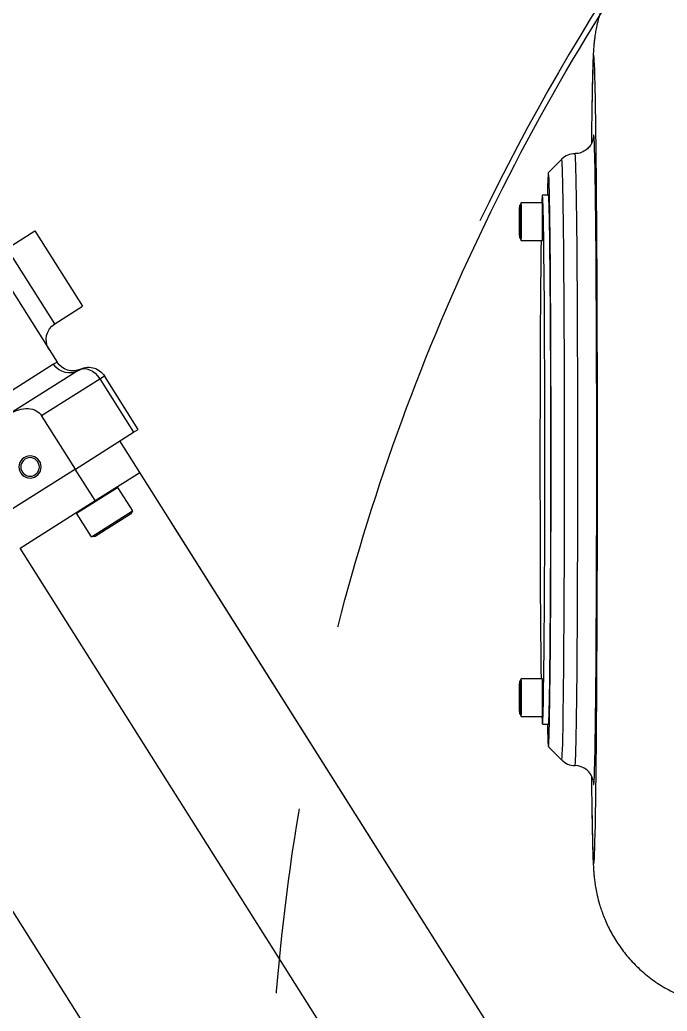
# Model space of a CAD drawing. Header units: millimetres. Extents: x 10462777 to 22643323, y 453826 to 1389191.
# Drawn here: x 11279054.1 to 11279228.3, y 583478.1 to 583744.7 of the extents above; entities that cross this region are included whole.
import ezdxf

# ---------------------------------------------------------------- set-up
doc = ezdxf.new("R2010")
doc.units = ezdxf.units.MM
doc.header["$LTSCALE"] = 200
doc.header["$MEASUREMENT"] = 0
doc.linetypes.add('CENTER2', pattern=[1.125, 0.75, -0.125, 0.125, -0.125])
doc.linetypes.add('PHANTOM', pattern=[2.5, 1.25, -0.25, 0.25, -0.25, 0.25, -0.25])
doc.layers.get('0').update_dxf_attribs({"linetype": 'CONTINUOUS'})
for name, color, linetype in [('$DDT_AUDIT_GENERATED_(1626)', 7, 'CONTINUOUS'), ('$DDT_AUDIT_GENERATED_(77F)', 7, 'CONTINUOUS'), ('A290-7324-X391', 7, 'CONTINUOUS'), ('A290-7329-X401', 7, 'CONTINUOUS'), ('DV1_DEFAULT', 7, 'CONTINUOUS'), ('DV4_Default', 7, 'CONTINUOUS'), ('LIBRL_A6-BA-6X10', 7, 'CONTINUOUS'), ('LIBRL_A6-BA-6X16', 7, 'CONTINUOUS'), ('LIBRL_A6-BA-8X20', 7, 'CONTINUOUS'), ('LIBRL_A97L-0001-', 7, 'CONTINUOUS')]:
    doc.layers.add(name, color=color, linetype=linetype)
doc.layers.add('LAYOUT', color=8, linetype='CONTINUOUS', lineweight=25)

# ---------------------------------------------------------------- blocks, each defined once
blk = doc.blocks.new('A$C1F6A7A18')
at = {"layer": '$DDT_AUDIT_GENERATED_(1626)', "color": 7, "linetype": 'Continuous', "ltscale": 25.4}
blk.add_open_spline([(-1381.95, 39.13), (-1381.66, 36.4), (-1380.62, 29.78), (-1376.68, 19.64), (-1370.58, 10.79), (-1363.72, 3.97), (-1356.52, -1.24), (-1348.87, -5.44), (-1338.37, -9.89), (-1324.3, -13.83), (-1306.82, -16.45), (-1286.09, -17.7), (-1262.28, -17.44), (-1235.52, -16.63), (-1213.29, -17.14), (-1196.07, -19.93), (-1184, -23.79), (-1173.25, -30.05), (-1164.49, -39.17), (-1159.32, -48.9), (-1156.89, -55.37), (-1156.09, -57.76)], degree=3, knots=[0.0170368, 0.0170368, 0.0170368, 0.0170368, 0.0357319, 0.0643153, 0.0880962, 0.1081491, 0.1296404, 0.1483088, 0.1675116, 0.2072936, 0.2475607, 0.2878062, 0.3485319, 0.409483, 0.4699374, 0.4995087, 0.528191, 0.5560649, 0.5837048, 0.6133102, 0.630318, 0.630318, 0.630318, 0.630318], dxfattribs=at)
at = {"layer": '$DDT_AUDIT_GENERATED_(77F)', "color": 7, "linetype": 'Continuous', "ltscale": 25.4}
for p, q in [((-1351.8, 132.18), (-1153.5, 132.18)), ((-1153.5, 132.18), (-1143.5, 132.18)), ((-1153.5, 117.98), (-1153.5, 132.18)), ((-1153.5, 117.98), (-1143.5, 117.98)), ((-1153.5, 94.1), (-1153.5, 117.98)), ((-1351.8, 94.1), (-1153.5, 94.1)), ((-1295.1, 40.25), (-1196.08, 40.25))]:
    blk.add_line(p, q, dxfattribs=at)
at = {"layer": 'A290-7329-X401', "color": 7, "linetype": 'Continuous', "ltscale": 25.4}
for p, q in [((-1107.5, 134.18), (-1107.5, 143)), ((-1083.5, 143), (-1107.5, 143)), ((-1083.5, 134.18), (-1083.5, 143)), ((-1143.5, 136.54), (-1143.5, 138)), ((-1143.5, 138), (-1126.5, 138)), ((-1143.5, 118), (-1143.5, 136.54)), ((-1126.5, 136.54), (-1143.5, 136.54)), ((-1126.5, 136.54), (-1126.5, 138)), ((-1126.5, 118), (-1126.5, 136.54)), ((-1107.5, 134.18), (-1083.5, 134.18)), ((-1121.5, 133), (-1121.5, 110.93)), ((-1116.57, 129.18), (-1116.5, 128.09)), ((-1078.5, 129.18), (-1116.57, 129.18)), ((-1116.5, 128.09), (-1116.5, 78.74)), ((-1143.5, 118), (-1143.5, 98)), ((-1143.5, 118), (-1126.5, 118))]:
    blk.add_line(p, q, dxfattribs=at)
for radius in [3, 2.5]:
    blk.add_circle((-1136.5, 108), radius, dxfattribs=at)
for centre, start, end in [((-1126.5, 133), 0, 90), ((-1116.57, 134.18), 186.7487, 270), ((-1112.5, 134.18), 270, 0)]:
    blk.add_arc(centre, 5, start, end, dxfattribs=at)
for centre, major_axis, ratio, start_param, end_param in [((-1126.5, 133), (-5, 0), 0.707107, 3.141593, 4.712389), ((-1116.5, 133), (-5, 0), 0.982461, 0, 1.570796), ((-1126.5, 110.93), (0, -7.07), 0.707107, 1.570796, 3.141593)]:
    blk.add_ellipse(centre, major_axis=major_axis, ratio=ratio, start_param=start_param, end_param=end_param, dxfattribs=at)
at = {"layer": 'DV4_Default', "color": 7, "linetype": 'Continuous', "ltscale": 25.4}
blk.add_line((-1359.3, 132.18), (-1169.54, 132.18), dxfattribs=at)
at = {"layer": 'LIBRL_A6-BA-8X20', "color": 7, "linetype": 'Continuous', "ltscale": 25.4}
for p, q in [((-1161.2, 124.94), (-1161.7, 124.07)), ((-1161.7, 124.07), (-1161.7, 112.81)), ((-1161.2, 111.94), (-1161.2, 124.94)), ((-1153.7, 124.94), (-1161.2, 124.94)), ((-1153.7, 111.94), (-1153.7, 124.94)), ((-1161.7, 112.81), (-1161.2, 111.94)), ((-1161.2, 111.94), (-1153.7, 111.94))]:
    blk.add_line(p, q, dxfattribs=at)
at = {"layer": 'LIBRL_A97L-0001-', "color": 7, "linetype": 'Continuous', "ltscale": 25.4}
for p, q in [((-1153.5, 124.94), (-1153.7, 124.94)), ((-1153.7, 111.94), (-1153.7, 124.94)), ((-1153.7, 111.94), (-1153.5, 111.94))]:
    blk.add_line(p, q, dxfattribs=at)
blk = doc.blocks.new('A$C7DA30AB0')
at = {"layer": 'A290-7324-X391', "color": 7, "linetype": 'Continuous', "ltscale": 25.4}
for p, q in [((2511.9, 3289.13, 0), (2510.28, 3289.13, 0)), ((2510.28, 3146.89, 0), (2511.9, 3146.89, 0))]:
    blk.add_line(p, q, dxfattribs=at)
for centre, start_param, end_param in [((2510.28, 3218.01, 0), 0, 0.239619), ((2510.28, 3218.01, 0), 2.901974, 6.283185), ((2511.9, 3218.01, 0), 3.141593, 6.283185), ((2510.28, 3218.01, 0), 0.594245, 2.547348)]:
    blk.add_ellipse(centre, major_axis=(0, 71.12), ratio=0.009264, start_param=start_param, end_param=end_param, dxfattribs=at)
at = {"layer": 'DV1_DEFAULT', "color": 7, "linetype": 'CENTER2', "ltscale": 25.4}
blk.add_arc((3025.99, 3025.99, 0), 590.95, 136.81057, 154.30656, dxfattribs=at)
at = {"layer": 'LAYOUT', "color": 6, "linetype": 'PHANTOM'}
for centre, radius in [((3030.45, 3025.99, 0), 2693.02), ((3025.99, 3025.99, 0), 589.24)]:
    blk.add_circle(centre, radius, dxfattribs=at)
at = {"layer": 'LIBRL_A6-BA-6X10', "color": 7, "linetype": 'Continuous', "ltscale": 25.4}
for p, q in [((2504.59, 3287.1, 0), (2504.18, 3286.39, 0)), ((2510.28, 3287.1, 0), (2504.59, 3287.1, 0)), ((2504.17, 3284.56, 0), (2504.15, 3282.02, 0)), ((2504.21, 3282.02, 0), (2504.15, 3282.02, 0)), ((2504.15, 3282.02, 0), (2504.17, 3279.48, 0)), ((2504.19, 3284.56, 0), (2504.17, 3284.56, 0)), ((2504.21, 3282.02, 0), (2504.19, 3284.56, 0)), ((2504.19, 3279.48, 0), (2504.21, 3282.02, 0)), ((2504.17, 3279.48, 0), (2504.19, 3279.48, 0)), ((2504.18, 3277.64, 0), (2504.59, 3276.94, 0)), ((2504.59, 3276.94, 0), (2510.28, 3276.94, 0)), ((2504.59, 3159.08, 0), (2504.18, 3158.38, 0)), ((2510.28, 3159.08, 0), (2504.59, 3159.08, 0)), ((2504.17, 3156.54, 0), (2504.15, 3154, 0)), ((2504.21, 3154, 0), (2504.15, 3154, 0)), ((2504.15, 3154, 0), (2504.17, 3151.46, 0)), ((2504.19, 3156.54, 0), (2504.17, 3156.54, 0)), ((2504.21, 3154, 0), (2504.19, 3156.54, 0)), ((2504.19, 3151.46, 0), (2504.21, 3154, 0)), ((2504.17, 3151.46, 0), (2504.19, 3151.46, 0)), ((2504.18, 3149.63, 0), (2504.59, 3148.92, 0)), ((2504.59, 3148.92, 0), (2510.28, 3148.92, 0))]:
    blk.add_line(p, q, dxfattribs=at)
for centre, major_axis in [((2504.18, 3282.02, 0), (0, -4.38)), ((2504.18, 3154, 0), (0, 4.38))]:
    blk.add_ellipse(centre, major_axis=major_axis, ratio=0.009264, dxfattribs=at)
for centre, major_axis, start_param, end_param in [((2504.59, 3282.02, 0), (0, -5.08), 0, 3.141593), ((2510.28, 3282.02, 0), (0, -5.08), 0, 3.141593), ((2504.59, 3282.02, 0), (0, -5.08), 6.267139, 6.283185), ((2504.59, 3154, 0), (0, 5.08), 3.125546, 6.283185), ((2510.28, 3154, 0), (0, 5.08), 3.141593, 6.283185)]:
    blk.add_ellipse(centre, major_axis=major_axis, ratio=0.009264, start_param=start_param, end_param=end_param, dxfattribs=at)
at = {"layer": 'LIBRL_A6-BA-6X16', "color": 7, "linetype": 'Continuous', "ltscale": 25.4}
for p, q in [((2515.49, 3298.82, 0), (2511.89, 3295.22, 0)), ((2511.89, 3140.8, 0), (2515.49, 3137.21, 0))]:
    blk.add_line(p, q, dxfattribs=at)
for centre, radius, start, end in [((2518.82, 3295.68, 0), 4.57, 87.051, 137.3153), ((2519.04, 3140.59, 0), 4.87, 221.835, 270.555), ((2519.02, 3130.67, 0), 5.05, 11.8803, 90.0938)]:
    blk.add_arc(centre, radius, start, end, dxfattribs=at)
for centre, major_axis, start_param, end_param in [((2524.09, 3218.01, 0), (0, -108.71), 2.760184, 3.645581), ((2524.09, 3218.01, 0), (0, -108.71), 0.442847, 2.760184), ((2524.09, 3218.01, 0), (0, -108.71), 3.645581, 3.814485), ((2524.09, 3218.01, 0), (0, -87.38), 3.188406, 3.292781), ((2524.09, 3218.01, 0), (0, -87.38), 3.067138, 3.188406), ((2524.09, 3218.01, 0), (0, -87.38), 0.122548, 3.067138), ((2515.49, 3218.01, 0), (0, -80.81), 0, 3.151142), ((2519.05, 3218.01, 0), (0, -82.3), 0, 3.141736), ((2511.9, 3218.01, 0), (0, 77.22), 0, 0.400021), ((2511.9, 3218.01, 0), (0, 77.22), 2.741571, 6.283185), ((2515.49, 3218.01, 0), (0, -80.81), 6.27298, 6.283185), ((2524.09, 3218.01, 0), (0, -108.71), 5.612418, 5.736629), ((2524.09, 3218.01, 0), (0, -87.38), 6.142788, 6.234103), ((2524.09, 3218.01, 0), (0, -87.38), 6.234103, 6.283185), ((2524.09, 3218.01, 0), (0, -87.38), 0, 0.122548), ((2524.09, 3218.01, 0), (0, -108.71), 5.736629, 6.283185), ((2524.09, 3218.01, 0), (0, -108.71), 0, 0.442847)]:
    blk.add_ellipse(centre, major_axis=major_axis, ratio=0.009264, start_param=start_param, end_param=end_param, dxfattribs=at)
for points, knots in [([(2562.7, 3365.33, 0), (2560.9, 3365.27, 0), (2557.9, 3365.15, 0), (2553.1, 3364.22, 0), (2548.7, 3362.8, 0), (2544.59, 3360.92, 0), (2540.85, 3358.65, 0), (2537.49, 3356.06, 0), (2534.53, 3353.23, 0), (2531.98, 3350.22, 0), (2529.84, 3347.11, 0), (2528.1, 3344, 0), (2526.77, 3340.99, 0), (2525.8, 3338.24, 0), (2525.15, 3335.86, 0), (2524.73, 3333.91, 0), (2524.46, 3332.33, 0), (2524.29, 3331.03, 0), (2524.16, 3329.88, 0), (2524.07, 3328.77, 0), (2523.99, 3327.48, 0), (2523.9, 3325.75, 0), (2523.82, 3323.4, 0), (2523.73, 3320.28, 0), (2523.67, 3317.07, 0), (2523.63, 3314.86, 0), (2523.61, 3313.9, 0)], [0, 0, 0, 0, 0.046593, 0.091877, 0.135799, 0.178437, 0.219821, 0.259942, 0.298753, 0.336164, 0.372024, 0.406074, 0.43783, 0.466413, 0.49089, 0.511691, 0.530755, 0.550476, 0.572642, 0.600292, 0.638233, 0.697676, 0.783366, 0.864243, 0.950071, 1, 1, 1, 1]), ([(2523.96, 3304.31, 0), (2523.94, 3304.2, 0), (2523.9, 3304.03, 0), (2523.7, 3303.39, 0), (2523.25, 3302.51, 0), (2522.4, 3301.51, 0), (2521.13, 3300.7, 0), (2519.9, 3300.28, 0), (2519.23, 3300.35, 0), (2519.06, 3300.36, 0)], [0, 0, 0, 0, 0.164684, 0.282781, 0.412031, 0.57463, 0.751302, 0.945394, 1, 1, 1, 1]), ([(2523.58, 3124.31, 0), (2523.6, 3122.77, 0), (2523.64, 3120.15, 0), (2523.72, 3116.45, 0), (2523.8, 3113.26, 0), (2523.89, 3110.43, 0), (2523.98, 3108.48, 0), (2524.11, 3106.78, 0), (2524.22, 3105.61, 0), (2524.37, 3104.31, 0), (2524.62, 3102.7, 0), (2525.02, 3100.68, 0), (2525.68, 3098.18, 0), (2526.7, 3095.17, 0), (2528.19, 3091.82, 0), (2530.18, 3088.35, 0), (2532.64, 3084.93, 0), (2535.58, 3081.69, 0), (2538.96, 3078.74, 0), (2542.73, 3076.15, 0), (2546.81, 3074.01, 0), (2551.16, 3072.35, 0), (2555.82, 3071.22, 0), (2559.82, 3070.68, 0), (2562.02, 3070.74, 0), (2562.7, 3070.77, 0)], [0, 0, 0, 0, 0.074662, 0.152122, 0.230902, 0.312624, 0.403534, 0.436315, 0.460872, 0.482199, 0.502744, 0.52357, 0.547969, 0.578005, 0.61233, 0.648859, 0.687308, 0.727216, 0.768095, 0.809603, 0.851518, 0.8937, 0.936057, 0.983034, 1, 1, 1, 1])]:
    blk.add_open_spline(points, degree=3, knots=knots, dxfattribs=at)

msp = doc.modelspace()

# ---------------------------------------------------------------- block references
at = {"ltscale": 10}
msp.add_blockref('A$C7DA30AB0', (11276684.40366, 580408.4363, 0), dxfattribs=at)
at = {"xscale": -1, "rotation": 302.2848237538398}
msp.add_blockref('A$C1F6A7A18', (11278358.49284, 584527.58293, 8.6), dxfattribs=at)

doc.saveas('drawing.dxf')
